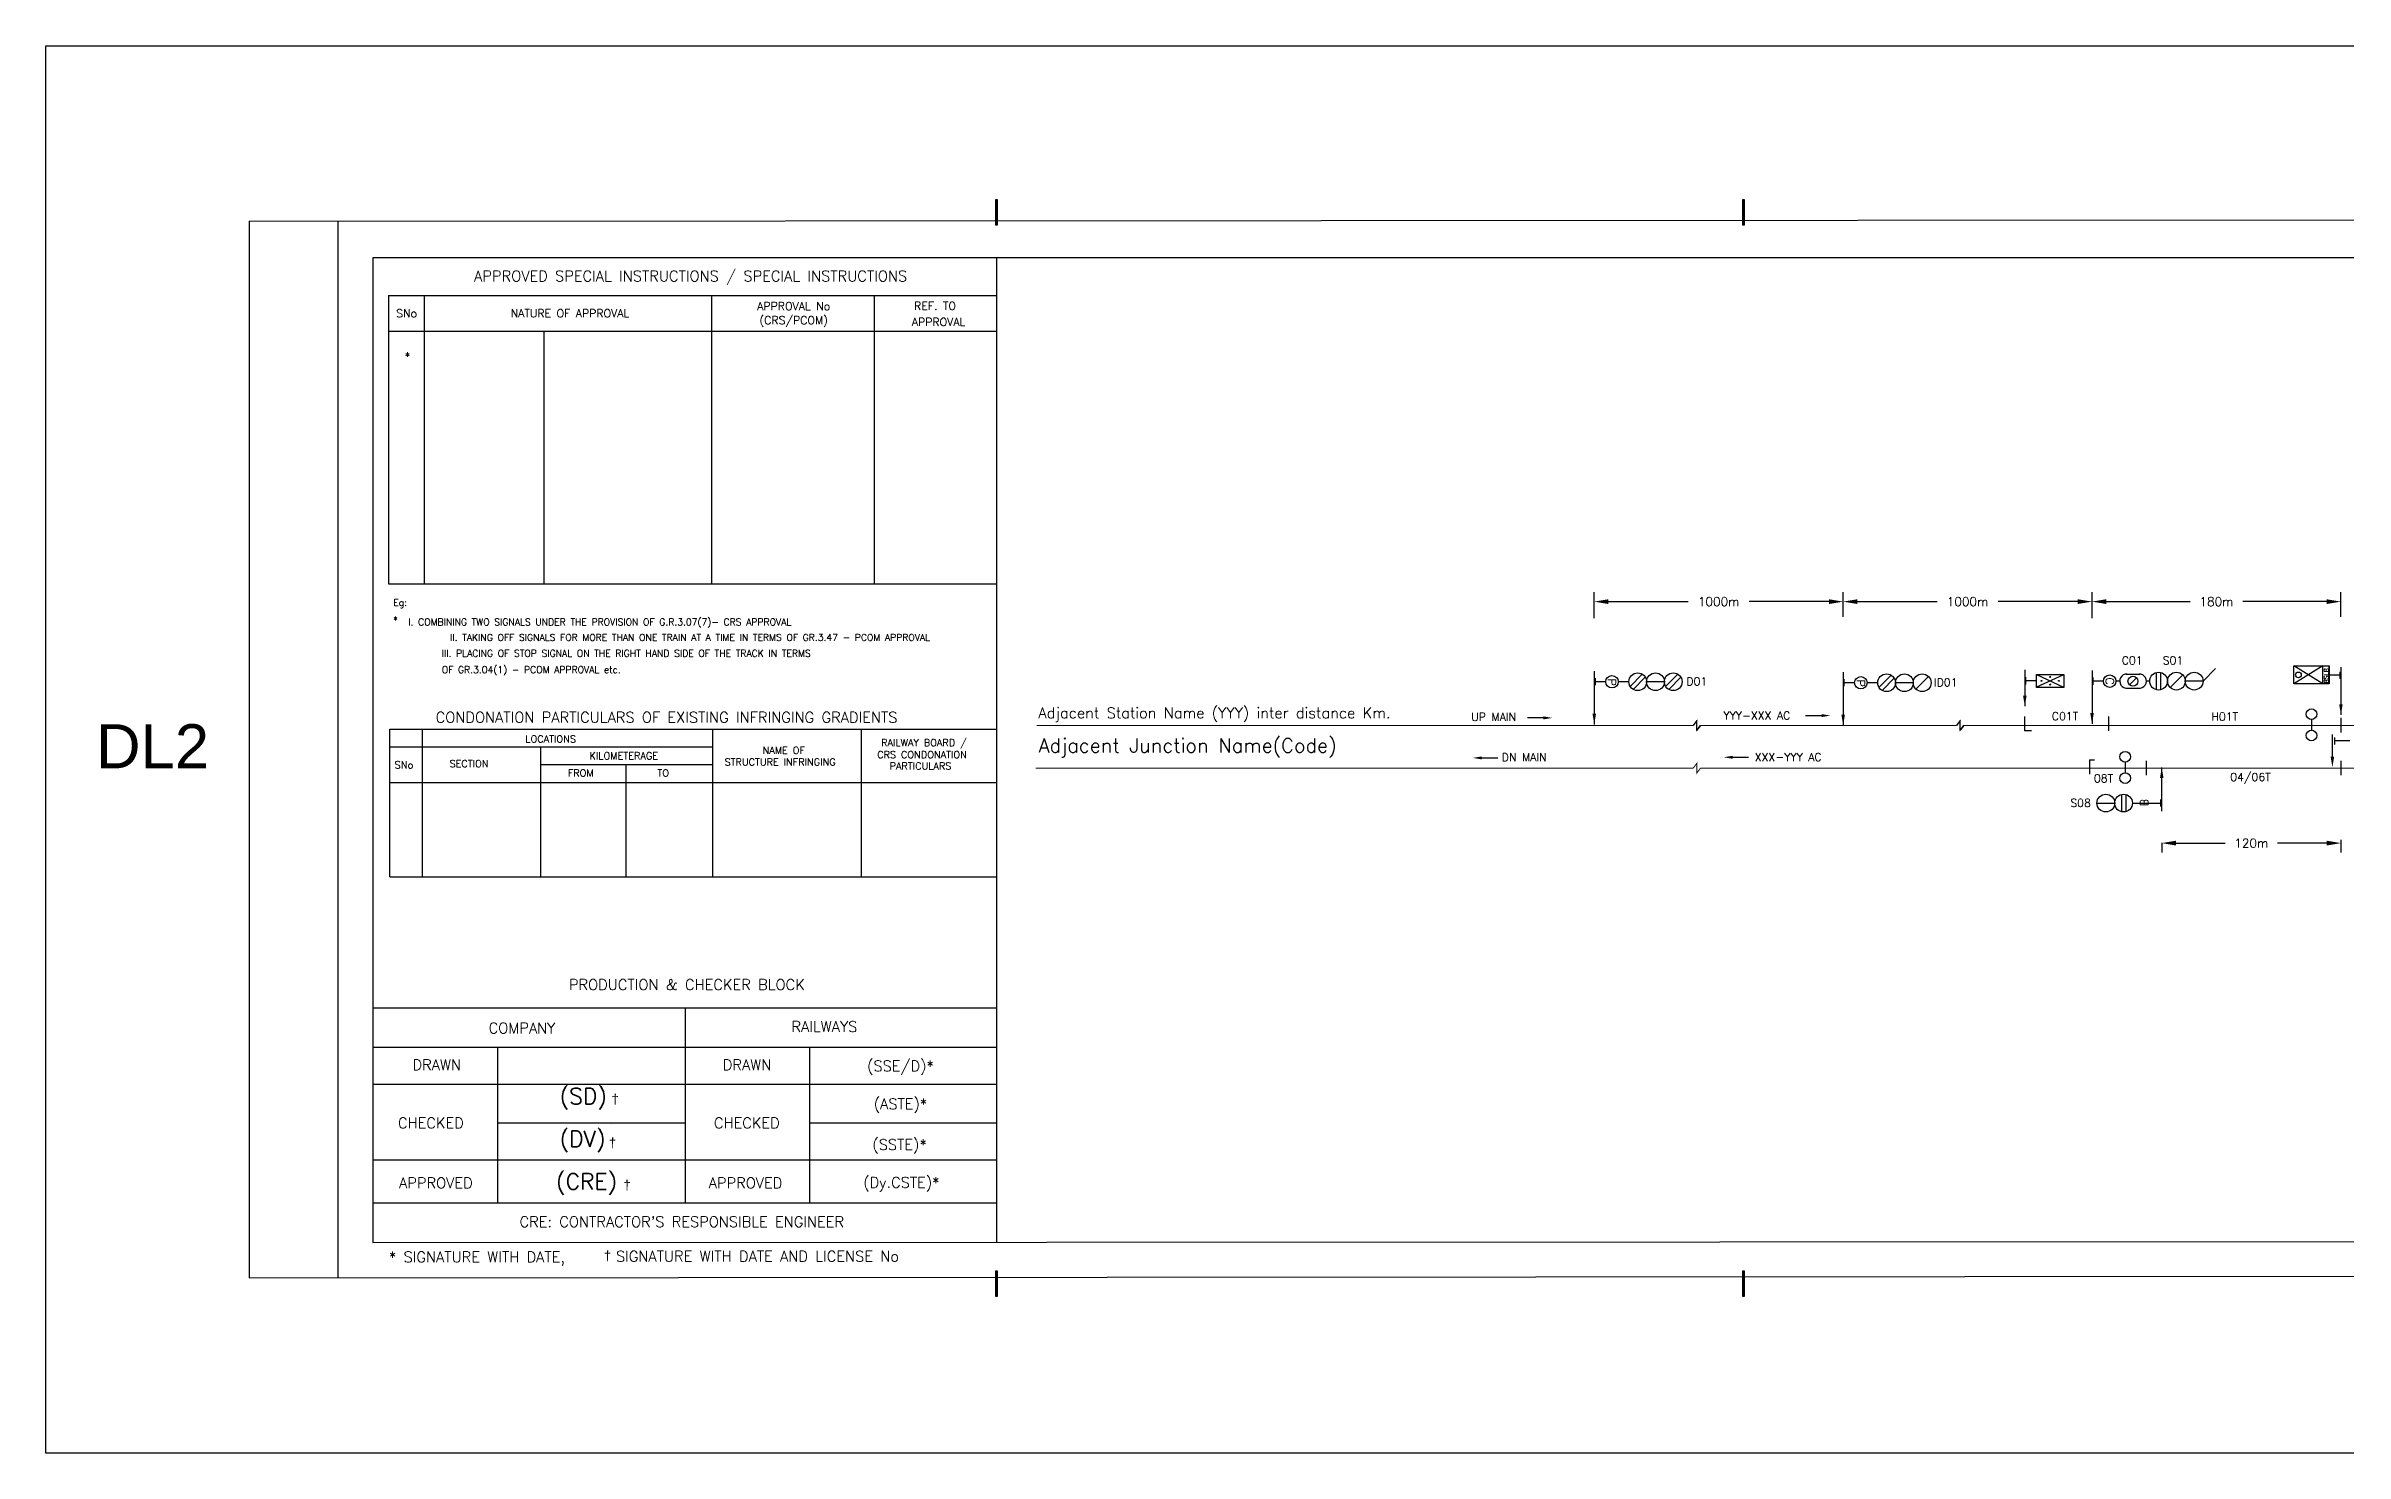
# Model space of a CAD drawing. Extents: x -19438 to 6205, y 191 to 9374.
# Drawn here: x -19437.7 to -18952.7, y 9077.3 to 9374.1 of the extents above; entities that cross this region are included whole.
import ezdxf
from ezdxf.enums import TextEntityAlignment as Align

# ---------------------------------------------------------------- set-up
doc = ezdxf.new("R2010")
doc.units = 0
doc.header["$LTSCALE"] = 0.5
doc.layers.get('0').update_dxf_attribs({"linetype": 'CONTINUOUS'})
doc.layers.get('DEFPOINTS').update_dxf_attribs({"linetype": 'CONTINUOUS'})
doc.layers.add('CHAINAGE', color=250, linetype='CONTINUOUS')
doc.layers.add('DIM', color=7, linetype='CONTINUOUS')
doc.styles.add('ARIAL', font='arial.ttf')
doc.styles.add('ROMANS', font='ROMANS.shx')
doc.dimstyles.get("Standard").update_dxf_attribs({"dimtxt": 0.18, "dimasz": 0.18, "dimexe": 0.18, "dimexo": 0.0625, "dimgap": 0.09, "dimtad": 0, "dimtih": 1, "dimtoh": 1, "dimdec": 4, "dimzin": 0, "dimdsep": 46, "dimtxsty": 'Standard', "dimcen": 0.09, "dimadec": 0, "dimazin": 0, "dimtfac": 1, "dimtdec": 4, "dimtofl": 0, "dimtmove": 0, "dimatfit": 3, "dimfxl": 1, "dimtolj": 1, "dimtzin": 0, "dimarcsym": 0})

# ---------------------------------------------------------------- blocks, each defined once
blk = doc.blocks.new('*D121')
at = {"color": 0, "lineweight": -2, "transparency": 16777216}
for p, q in [((-19058.6, 9254.92), (-19058.6, 9258.9)), ((-19006.1, 9254.14), (-19006.1, 9258.9)), ((-19055.6, 9256.9), (-19038.78, 9256.9)), ((-19009.1, 9256.9), (-19025.92, 9256.9))]:
    blk.add_line(p, q, dxfattribs=at)
at = {"color": 0, "transparency": 16777216}
for points in [[(-19055.6, 9257.4), (-19055.6, 9256.4), (-19058.6, 9256.9)], [(-19009.1, 9257.4), (-19009.1, 9256.4), (-19006.1, 9256.9)]]:
    blk.add_solid(points, dxfattribs=at)
at = {"layer": 'DEFPOINTS', "color": 0, "transparency": 16777216}
for p in [(-19058.6, 9253.92), (-19006.1, 9256.9), (-19006.1, 9253.14)]:
    blk.add_point(p, dxfattribs=at)
at = {"color": 0, "transparency": 16777216, "insert": (-19032.35, 9256.9), "char_height": 1.86, "attachment_point": 5, "style": 'ROMANS'}
blk.add_mtext('\\A1;1000m', dxfattribs=at)
blk = doc.blocks.new('*D124')
at = {"color": 0, "lineweight": -2, "transparency": 16777216}
for p, q in [((-19111.1, 9253.41), (-19111.1, 9258.9)), ((-19058.6, 9253.66), (-19058.6, 9258.9)), ((-19108.1, 9256.9), (-19091.28, 9256.9)), ((-19061.6, 9256.9), (-19078.42, 9256.9))]:
    blk.add_line(p, q, dxfattribs=at)
at = {"color": 0, "transparency": 16777216}
for points in [[(-19108.1, 9257.4), (-19108.1, 9256.4), (-19111.1, 9256.9)], [(-19061.6, 9257.4), (-19061.6, 9256.4), (-19058.6, 9256.9)]]:
    blk.add_solid(points, dxfattribs=at)
at = {"layer": 'DEFPOINTS', "color": 0, "transparency": 16777216}
for p in [(-19058.6, 9256.9), (-19111.1, 9252.41), (-19058.6, 9252.66)]:
    blk.add_point(p, dxfattribs=at)
at = {"color": 0, "transparency": 16777216, "insert": (-19084.85, 9256.9), "char_height": 1.86, "attachment_point": 5, "style": 'ROMANS'}
blk.add_mtext('\\A1;1000m', dxfattribs=at)
blk = doc.blocks.new('*D126')
at = {"color": 0, "lineweight": -2, "transparency": 16777216}
for p, q in [((-19006.1, 9253.41), (-19006.1, 9258.9)), ((-18953.6, 9253.66), (-18953.6, 9258.9)), ((-19003.1, 9256.9), (-18985.39, 9256.9)), ((-18956.6, 9256.9), (-18974.31, 9256.9))]:
    blk.add_line(p, q, dxfattribs=at)
at = {"color": 0, "transparency": 16777216}
for points in [[(-19003.1, 9257.4), (-19003.1, 9256.4), (-19006.1, 9256.9)], [(-18956.6, 9257.4), (-18956.6, 9256.4), (-18953.6, 9256.9)]]:
    blk.add_solid(points, dxfattribs=at)
at = {"layer": 'DEFPOINTS', "color": 0, "transparency": 16777216}
for p in [(-18953.6, 9256.9), (-19006.1, 9252.41), (-18953.6, 9252.66)]:
    blk.add_point(p, dxfattribs=at)
at = {"color": 0, "transparency": 16777216, "insert": (-18979.85, 9256.9), "char_height": 1.86, "attachment_point": 5, "style": 'ROMANS'}
blk.add_mtext('\\A1;180m', dxfattribs=at)
blk = doc.blocks.new('*D131')
at = {"color": 0, "lineweight": -2, "transparency": 16777216}
for p, q in [((-18991.4, 9206.01), (-18991.4, 9203.95)), ((-18988.4, 9205.95), (-18978.04, 9205.95)), ((-18956.6, 9205.95), (-18966.95, 9205.95)), ((-18953.6, 9206.63), (-18953.6, 9203.95))]:
    blk.add_line(p, q, dxfattribs=at)
at = {"color": 0, "transparency": 16777216}
for points in [[(-18988.4, 9206.45), (-18988.4, 9205.45), (-18991.4, 9205.95)], [(-18956.6, 9206.45), (-18956.6, 9205.45), (-18953.6, 9205.95)]]:
    blk.add_solid(points, dxfattribs=at)
at = {"layer": 'DEFPOINTS', "color": 0, "transparency": 16777216}
for p in [(-18991.4, 9207.01), (-18953.6, 9207.63), (-18953.6, 9205.95)]:
    blk.add_point(p, dxfattribs=at)
at = {"color": 0, "transparency": 16777216, "insert": (-18972.5, 9205.95), "char_height": 1.86, "attachment_point": 5, "style": 'ROMANS'}
blk.add_mtext('\\A1;120m', dxfattribs=at)

msp = doc.modelspace()

# ---------------------------------------------------------------- hatches: boundary and pattern name
h = msp.add_hatch(color=256)
h.dxf.hatch_style = 1
h.paths.add_polyline_path([(-19237.0345, 9341.7718), (-19237.3216, 9341.7718), (-19237.3216, 9336.3472), (-19237.0345, 9336.3472)])
h = msp.add_hatch(color=256)
h.dxf.hatch_style = 1
h.paths.add_polyline_path([(-19079.4917, 9341.7718), (-19079.7788, 9341.7718), (-19079.7788, 9336.3472), (-19079.4917, 9336.3472)])
h = msp.add_hatch(color=256)
h.dxf.hatch_style = 1
h.paths.add_polyline_path([(-19237.0345, 9115.6885), (-19237.3216, 9115.6885), (-19237.3216, 9110.264), (-19237.0345, 9110.264)])
h = msp.add_hatch(color=256)
h.dxf.hatch_style = 1
h.paths.add_polyline_path([(-19079.4917, 9115.6885), (-19079.7788, 9115.6885), (-19079.7788, 9110.264), (-19079.4917, 9110.264)])

# ---------------------------------------------------------------- linework, layer by layer
for p, q in [((-19394.8511, 9337.1906), (-17662.1127, 9338.0936)), ((-19394.8511, 9337.1906), (-19394.8511, 9114.2117)), ((-17669.1788, 9329.4606), (-19368.7605, 9329.4606)), ((-19368.7605, 9329.4606), (-19368.7605, 9121.7102)), ((-19237.1741, 9329.4606), (-19237.1741, 9121.5949)), ((-19365.4063, 9321.4824), (-19237.1741, 9321.4824)), ((-19365.4063, 9321.4824), (-19365.4063, 9260.6838)), ((-19357.9063, 9321.4824), (-19357.9063, 9260.6838)), ((-19297.3109, 9321.4824), (-19297.3109, 9260.6838)), ((-19262.9712, 9321.4824), (-19262.9712, 9260.6838)), ((-19365.4063, 9313.9824), (-19237.1741, 9313.9824)), ((-19365.4063, 9313.9824), (-19362.4537, 9313.9824)), ((-19332.6979, 9313.9824), (-19332.6979, 9260.6838)), ((-19365.4063, 9260.6838), (-19237.1741, 9260.6838)), ((-18957.3864, 9243.3305), (-18963.561, 9239.5805)), ((-18957.3864, 9239.5805), (-18963.561, 9243.3305)), ((-18957.3864, 9239.5805), (-18957.3864, 9243.3305)), ((-18956.0686, 9239.5805), (-18956.0686, 9243.3305)), ((-19111.0979, 9242.2499), (-19111.0979, 9230.9999)), ((-19110.9308, 9240.7466), (-19110.9308, 9239.2466)), ((-19108.6808, 9239.9966), (-19110.9308, 9239.9966)), ((-19103.8058, 9239.9966), (-19106.0558, 9239.9966)), ((-19103.5361, 9239.0277), (-19100.962, 9241.6019)), ((-19102.8997, 9238.3913), (-19100.3256, 9240.9655)), ((-19096.3058, 9239.9966), (-19100.0558, 9239.9966)), ((-19096.0361, 9239.0277), (-19093.462, 9241.6019)), ((-19095.3997, 9238.3913), (-19092.8256, 9240.9655)), ((-19058.5979, 9242.0369), (-19058.5979, 9230.7869)), ((-19058.4308, 9240.5336), (-19058.4308, 9239.0336)), ((-19056.1808, 9239.7836), (-19058.4308, 9239.7836)), ((-19051.3058, 9239.7836), (-19053.5558, 9239.7836)), ((-19051.0361, 9238.8147), (-19048.462, 9241.3889)), ((-19050.3997, 9238.1783), (-19047.8256, 9240.7525)), ((-19043.8058, 9239.7836), (-19047.5558, 9239.7836)), ((-19020.2725, 9242.4959), (-19020.2725, 9234.8295)), ((-19020.1226, 9240.9477), (-19020.1226, 9239.4477)), ((-19017.7968, 9240.1977), (-19020.1226, 9240.203)), ((-19017.7852, 9241.5209), (-19012.1039, 9238.8686)), ((-19017.7304, 9238.8958), (-19012.1574, 9241.4597)), ((-19006.0979, 9242.3805), (-19006.0979, 9231.1305)), ((-19005.9308, 9240.8773), (-19005.9308, 9239.3773)), ((-19003.6808, 9240.1273), (-19005.9308, 9240.1273)), ((-19000.2659, 9240.1273), (-19001.0558, 9240.1273)), ((-18998.9102, 9238.6489), (-18996.0229, 9238.6485)), ((-18998.9013, 9241.624), (-18996.014, 9241.6236)), ((-18998.2074, 9239.3644), (-18996.7224, 9240.8493)), ((-18993.9308, 9240.1273), (-18994.6403, 9240.1273)), ((-18992.5058, 9238.3071), (-18992.5058, 9241.9475)), ((-18991.6058, 9238.3071), (-18991.6058, 9241.9475)), ((-18986.98, 9241.4531), (-18989.6317, 9238.8014)), ((-18982.6808, 9240.1273), (-18986.4308, 9240.1273)), ((-18982.6808, 9240.1272), (-18980.0292, 9242.7789)), ((-18953.765, 9241.3572), (-18956.061, 9241.3572)), ((-18953.5979, 9243.0819), (-18953.5979, 9233.0115)), ((-19365.1636, 9198.8649), (-19365.1636, 9230.002)), ((-19365.1636, 9230.002), (-19237.1741, 9230.002)), ((-19358.2992, 9230.002), (-19358.2992, 9198.8649)), ((-19297.1114, 9230.002), (-19297.1114, 9198.8649)), ((-19265.7072, 9230.002), (-19265.7072, 9198.8649)), ((-19121.8327, 9232.3711), (-19125.2077, 9232.3711)), ((-19089.4438, 9231.8039), (-19090.2065, 9230.7869)), ((-19089.4438, 9229.7436), (-19089.4438, 9231.8039)), ((-19089.4438, 9229.7698), (-19089.4438, 9231.8039)), ((-19089.4438, 9229.7698), (-19088.681, 9230.7869)), ((-19088.681, 9230.7869), (-19089.4438, 9229.7698)), ((-19066.5192, 9232.8614), (-19063.1442, 9232.8614)), ((-19033.9073, 9231.8039), (-19034.67, 9230.7869)), ((-19033.9073, 9229.7436), (-19033.9073, 9231.8039)), ((-19033.9073, 9229.7698), (-19033.9073, 9231.8039)), ((-19033.9073, 9229.7698), (-19033.1446, 9230.7869)), ((-19033.1446, 9230.7869), (-19033.9073, 9229.7698)), ((-19020.3479, 9232.6305), (-19020.3479, 9229.6305)), ((-19020.3479, 9232.6305), (-19020.3479, 9229.6305)), ((-19018.8479, 9229.6305), (-19020.3479, 9229.6305)), ((-19018.8479, 9229.6305), (-19020.3479, 9229.6305)), ((-19002.6104, 9232.6305), (-19002.6104, 9229.6305)), ((-18959.8096, 9232.0425), (-18959.8096, 9229.7925)), ((-18955.3979, 9224.6617), (-18955.3979, 9228.8666)), ((-18953.5979, 9232.3674), (-18953.5979, 9229.3674)), ((-18953.5979, 9232.2686), (-18953.5979, 9229.2686)), ((-19365.1152, 9226.252), (-19297.1114, 9226.252)), ((-19333.3573, 9226.252), (-19333.3573, 9198.8649)), ((-19134.8457, 9223.9252), (-19131.4707, 9223.9252)), ((-19081.9216, 9224.0579), (-19078.5466, 9224.0579)), ((-18955.3979, 9224.1675), (-18955.3979, 9224.6617)), ((-18954.9761, 9228.2536), (-18954.9761, 9226.7536)), ((-18951.6898, 9227.5036), (-18954.9761, 9227.509)), ((-19333.3573, 9222.502), (-19297.1114, 9222.502)), ((-19315.349, 9222.502), (-19315.349, 9198.8649)), ((-19006.6168, 9223.5051), (-19006.6168, 9220.5051)), ((-19006.6139, 9223.5037), (-19006.6139, 9220.5037)), ((-18999.1027, 9223.0425), (-18999.1027, 9220.7925)), ((-18994.697, 9223.2869), (-18994.697, 9220.2869)), ((-18991.3968, 9212.7116), (-18991.3968, 9221.9165)), ((-18953.5979, 9223.2869), (-18953.5979, 9220.2869)), ((-19365.1628, 9218.752), (-19237.1741, 9218.752)), ((-19005.0639, 9214.3973), (-19001.3139, 9214.3973)), ((-18999.8889, 9216.2175), (-18999.8889, 9212.5771)), ((-18998.9889, 9216.2175), (-18998.9889, 9212.5771)), ((-18997.5639, 9214.3973), (-18991.5639, 9214.3918)), ((-18991.5639, 9213.6473), (-18991.5639, 9215.1473)), ((-19365.1605, 9198.8649), (-19237.1741, 9198.8649)), ((-19368.7434, 9179.56), (-19368.7481, 9121.7106)), ((-19328.5623, 9171.1032), (-19368.706, 9171.1059)), ((-19237.1741, 9171.097), (-19328.5623, 9171.1032)), ((-19302.8272, 9171.1032), (-19302.8272, 9129.9756)), ((-19328.5623, 9162.8507), (-19368.7064, 9162.8534)), ((-19342.3941, 9129.977), (-19342.3939, 9162.8521)), ((-19237.1741, 9162.8446), (-19328.5626, 9162.8507)), ((-19276.5303, 9129.9743), (-19276.5301, 9162.8494)), ((-19328.5623, 9155.0382), (-19368.7067, 9155.0409)), ((-19237.1741, 9155.032), (-19328.5629, 9155.0382)), ((-19302.8272, 9146.861), (-19342.394, 9146.862)), ((-19318.4161, 9146.6873), (-19318.4171, 9146.6873)), ((-19237.1741, 9146.8547), (-19276.5302, 9146.8573)), ((-19328.5623, 9139.0497), (-19368.7073, 9139.0524)), ((-19237.1741, 9139.0436), (-19328.5636, 9139.0497)), ((-19328.5623, 9129.9756), (-19368.7077, 9129.9783)), ((-19237.1741, 9129.9694), (-19328.564, 9129.9756)), ((-19368.7481, 9121.7106), (-17669.3322, 9122.5917)), ((-19368.7481, 9121.7106), (-17669.3322, 9122.5917)), ((-19394.8511, 9114.2117), (-17661.9968, 9115.6885))]:
    msp.add_line(p, q)
at = {"ltscale": 5}
msp.add_line((-19376.1011, 9337.1901), (-19376.1011, 9114.2117), dxfattribs=at)
at = {"color": 18, "true_color": 0x000000}
msp.add_line((-19040.605, 9241.1094), (-19043.2567, 9238.4578), dxfattribs=at)
for points in [[(-19237.3216, 9341.7718), (-19237.0345, 9341.7718), (-19237.0345, 9336.3472), (-19237.3216, 9336.3472)], [(-19079.7788, 9341.7718), (-19079.4917, 9341.7718), (-19079.4917, 9336.3472), (-19079.7788, 9336.3472)], [(-18963.561, 9239.5805), (-18963.561, 9243.3305), (-18956.061, 9243.3305), (-18956.061, 9239.5805)], [(-19012.0491, 9238.8112), (-19017.8072, 9238.8112), (-19017.8072, 9241.5555), (-19012.0491, 9241.5555)], [(-19237.3216, 9115.6885), (-19237.0345, 9115.6885), (-19237.0345, 9110.264), (-19237.3216, 9110.264)], [(-19079.7788, 9115.6885), (-19079.4917, 9115.6885), (-19079.4917, 9110.264), (-19079.7788, 9110.264)]]:
    msp.add_lwpolyline(points, close=True)
for points, const_width in [([(-19228.7323, 9230.7869), (-19090.2065, 9230.7869)], 0.225), ([(-19090.2065, 9230.7869), (-19089.4438, 9231.8039), (-19089.4438, 9229.7698), (-19088.681, 9230.7869)], 0.2), ([(-19088.681, 9230.7869), (-19034.67, 9230.7869)], 0.225), ([(-19034.67, 9230.7869), (-19033.9073, 9231.8039), (-19033.9073, 9229.7698), (-19033.1446, 9230.7869)], 0.2), ([(-19033.1446, 9230.7869), (-18560.5013, 9230.7869)], 0.225), ([(-19228.9348, 9221.7869), (-19090.2065, 9221.7869)], 0.225), ([(-19090.2065, 9221.7869), (-19089.4438, 9222.8039), (-19089.4438, 9220.7698), (-19088.681, 9221.7869)], 0.2), ([(-19088.681, 9221.7869), (-18474.0601, 9221.7869)], 0.225)]:
    msp.add_lwpolyline(points, dxfattribs=dict(const_width=const_width))
msp.add_lwpolyline([(-19006.6168, 9223.5051), (-19005.5902, 9223.5051)])
for centre, radius in [((-19107.3683, 9239.9966), 1.3125), ((-19101.9308, 9239.9966), 1.875), ((-19098.1808, 9239.9966), 1.875), ((-19094.4308, 9239.9966), 1.875), ((-19054.8683, 9239.7836), 1.3125), ((-19049.4308, 9239.7836), 1.875), ((-19045.6808, 9239.7836), 1.875), ((-19041.9308, 9239.7836), 1.875), ((-19016.7757, 9240.1902), 0.1031), ((-19014.925, 9241.0104), 0.1031), ((-19014.925, 9239.4117), 0.1031), ((-19013.0951, 9240.1902), 0.1031), ((-19002.3683, 9240.1273), 1.3125), ((-18997.4649, 9240.1069), 1.05), ((-18992.0558, 9240.1273), 1.875), ((-18988.3058, 9240.1273), 1.875), ((-18984.5558, 9240.1273), 1.875), ((-18962.5675, 9241.4508), 0.5957), ((-18959.8096, 9233.1675), 1.125), ((-18959.8096, 9228.6675), 1.125), ((-18999.1027, 9224.1675), 1.125), ((-18999.1027, 9219.6675), 1.125), ((-19003.1889, 9214.3973), 1.875), ((-18999.4389, 9214.3973), 1.875)]:
    msp.add_circle(centre, radius)
for centre, start, end in [((-18998.7796, 9240.1383), 88.120249, 277.635276), ((-18996.1266, 9240.1383), 262.454334, 92.249791)]:
    msp.add_arc(centre, 1.4864, start, end)
for points in [[(-19019.8975, 9237.0624), (-19020.6475, 9237.0624), (-19020.2725, 9234.8124)], [(-18953.2229, 9235.2615), (-18953.9729, 9235.2615), (-18953.5979, 9233.0115)], [(-19121.8327, 9232.6836), (-19121.8327, 9232.0586), (-19119.9577, 9232.3711)], [(-19110.7229, 9233.2499), (-19111.4729, 9233.2499), (-19111.0979, 9230.9999)], [(-19063.1442, 9233.1739), (-19063.1442, 9232.5489), (-19061.2692, 9232.8614)], [(-19058.2229, 9233.0369), (-19058.9729, 9233.0369), (-19058.5979, 9230.7869)], [(-19005.7229, 9233.3805), (-19006.4729, 9233.3805), (-19006.0979, 9231.1305)], [(-19134.8457, 9223.6127), (-19134.8457, 9224.2377), (-19136.7207, 9223.9252)], [(-19081.9216, 9223.7454), (-19081.9216, 9224.3704), (-19083.7966, 9224.0579)], [(-18955.0229, 9224.1675), (-18955.7729, 9224.1675), (-18955.3979, 9221.9175)], [(-18991.772, 9219.6675), (-18991.022, 9219.6675), (-18991.397, 9221.9175)]]:
    msp.add_solid(points)
at = {"layer": 'CHAINAGE'}
msp.add_lwpolyline([(-17619.4969, 9077.2679), (-19437.6847, 9077.2679), (-19437.6847, 9374.1345), (-17619.4969, 9374.1345)], close=True, dxfattribs=at)
at = {"layer": 'DIM', "ltscale": 5}
msp.add_line((-18953.765, 9240.6072), (-18953.765, 9242.1072), dxfattribs=at)

# ---------------------------------------------------------------- texts
at = {"style": 'ROMANS'}
for s, height, p in [('APPROVED SPECIAL INSTRUCTIONS / SPECIAL INSTRUCTIONS', 2.25, (-19301.6989, 9325.4268)), ('SNo', 1.6875, (-19361.6076, 9317.7324)), ('NATURE OF APPROVAL', 1.6875, (-19327.1582, 9317.7324)), ('APPROVAL No', 1.6875, (-19279.9602, 9319.2348)), ('(CRS/PCOM)', 1.6875, (-19279.9602, 9316.1498)), ('APPROVAL', 1.6875, (-19249.4, 9315.9002)), ('REF. TO', 1.6875, (-19250.15, 9319.3002)), ('*', 1.6875, (-19361.4061, 9308.6683)), ('*', 1.425, (-19363.9637, 9253.0264)), ('II. TAKING OFF SIGNALS FOR MORE THAN ONE TRAIN AT A TIME IN TERMS OF GR.3.47 - PCOM APPROVAL', 1.425, (-19301.8232, 9249.3424)), (' OF GR.3.04(1) - PCOM APPROVAL etc.', 1.425, (-19335.8069, 9242.45)), ('III. PLACING OF STOP SIGNAL ON THE RIGHT HAND SIDE OF THE TRACK IN TERMS ', 1.425, (-19314.8107, 9245.9935))]:
    msp.add_text(s, height=height, dxfattribs=at).set_placement(p, align=Align.MIDDLE)
for s, height, p in [('Eg:', 1.425, (-19364.4461, 9255.9963)), ('I. COMBINING TWO SIGNALS UNDER THE PROVISION OF G.R.3.07(7)- CRS APPROVAL', 1.425, (-19361.269, 9251.8902)), ('CONDONATION PARTICULARS OF EXISTING INFRINGING GRADIENTS', 2.25, (-19355.4833, 9231.3794)), ('LOCATIONS', 1.5, (-19336.5713, 9227.1723)), ('KILOMETERAGE', 1.5, (-19323.0383, 9223.6194)), ('CRS CONDONATION ', 1.5, (-19262.3441, 9223.8733)), ('RAILWAY BOARD /', 1.5, (-19261.5215, 9226.3999)), ('SNo', 1.5, (-19364.1236, 9221.7102)), (' SECTION', 1.5, (-19353.593, 9221.953)), ('FROM', 1.5, (-19327.61, 9219.9934)), ('TO', 1.5, (-19308.7099, 9219.9934)), ('PARTICULARS', 1.5, (-19259.7437, 9221.4483))]:
    msp.add_text(s, height=height, dxfattribs=at).set_placement(p)
for s, rotation, p in [('P', 270, (-19107.3683, 9239.9147)), ('P', 270, (-19054.8683, 9239.7017)), ('C', 270, (-19002.3683, 9240.1273)), ('B', 90, (-18995.0822, 9214.4787))]:
    msp.add_text(s, height=1.6875, rotation=rotation, dxfattribs=at).set_placement(p, align=Align.MIDDLE)
msp.add_text('BSLB', height=0.945, rotation=90, dxfattribs=at).set_placement((-18956.2211, 9239.6428))
for s, height, p in [('Adjacent Station Name (YYY) inter distance Km.', 2.25, (-19228.3209, 9231.6258)), ('YYY-XXX AC', 1.6875, (-19083.845, 9231.5145)), ('Adjacent Junction Name(Code)', 3, (-19228.3181, 9224.1341)), ('XXX-YYY AC', 1.6875, (-19077.2383, 9222.7537))]:
    msp.add_text(s, height=height, dxfattribs=at).set_placement(p, align=Align.BOTTOM_LEFT)
for s, p in [('UP MAIN', (-19137.0469, 9232.5964)), ('DN MAIN', (-19130.6083, 9224.0488))]:
    msp.add_text(s, height=1.6875, dxfattribs=at).set_placement(p, align=Align.MIDDLE_LEFT)
for s, p in [('C01T', (-19009.0224, 9231.8868)), ('H01T', (-18975.2947, 9231.8123))]:
    msp.add_text(s, height=1.6875, dxfattribs=at).set_placement(p, align=Align.RIGHT)
msp.add_text('04/06T', height=1.6875, dxfattribs=at).set_placement((-18968.4151, 9218.542), align=Align.BOTTOM_RIGHT)
for s, p in [('PRODUCTION & CHECKER BLOCK', (-19302.5039, 9176.0984)), ('COMPANY', (-19337.2659, 9166.9347)), ('RAILWAYS', (-19273.4932, 9167.239)), ('DRAWN', (-19355.2574, 9159.1719)), ('DRAWN', (-19289.8025, 9159.1719)), ('(SSE/D)*', (-19257.4427, 9158.9347)), ('(ASTE)*', (-19257.4427, 9150.9352)), ('CHECKED', (-19356.491, 9146.9247)), ('CHECKED', (-19289.8508, 9146.9247)), ('(SSTE)*', (-19257.638, 9142.3504)), ('APPROVED', (-19355.4353, 9134.2661)), ('APPROVED', (-19290.1173, 9134.2661)), ('(Dy.CSTE)*', (-19257.2473, 9134.351)), ("CRE: CONTRACTOR'S RESPONSIBLE ENGINEER", (-19303.5675, 9126.0511))]:
    msp.add_text(s, height=2.25, dxfattribs=at).set_placement(p, align=Align.MIDDLE_CENTER)
at = {"insert": (-19295.4359, 9226.2909), "char_height": 1.5, "width": 27.752597, "attachment_point": 1, "style": 'ROMANS'}
msp.add_mtext('\\pi8.91201;NAME OF \\P\\pi0.8763;STRUCTURE INFRINGING', dxfattribs=at)
at = {"attachment_point": 1, "style": 'ROMANS'}
for s, width, heights, insert, char_height in [('(SD)', 23.214917, [11.7421], (-19329.3378, 9154.2548), 3.375), ('{\\fArial|b0|i0|c0|p34;\\H1.08333x;\\C256;†}', 5.489766, [5.8682], (-19318.4081, 9152.9709), 1.875), ('(DV)', 23.214917, [11.7421], (-19329.3378, 9145.2548), 3.375), ('{\\fArial|b0|i0|c0|p34;\\H1.08333x;\\C256;†}', 5.489766, [5.8682], (-19318.9479, 9143.7835), 1.875), ('(CRE)', 23.214917, [11.7421], (-19330.0878, 9136.2548), 3.375), ('{\\fArial|b0|i0|c0|p34;\\H1.08333x;\\C256;†}', 5.489766, [5.8682], (-19315.9061, 9134.835), 1.875), ('* SIGNATURE WITH DATE, ', 230.51363, [11.7421], (-19365.3378, 9119.7548), 2.25), ('{\\fArial|b0|i0|c0|p34;\\H1.08333x;\\C256;†}', 5.489766, [5.8682], (-19320.0158, 9119.9472), 1.875), ('SIGNATURE WITH DATE AND LICENSE No', 230.51363, [11.7421], (-19317.443, 9119.9144), 2.25)]:
    msp.add_mtext_dynamic_manual_height_columns(s, width=width, gutter_width=11.25, heights=heights, dxfattribs=dict(at, insert=insert, char_height=char_height))
at = {"style": 'ROMANS'}
for tag, text, p in [('C01', 'SXXA', (-18997.6276, 9243.6459)), ('S01', 'SXX', (-18989.0293, 9243.6459)), ('D01', 'SXYZ', (-19089.462, 9239.2322)), ('ID01', 'SXYZ', (-19036.962, 9239.0192))]:
    msp.add_attdef(tag, text=text, height=1.6875, dxfattribs=at).set_placement(p, align=Align.CENTER)
msp.add_attdef('S08', (-19010.682, 9213.5858), 'SXX', height=1.6875, dxfattribs=at)
at = {"layer": 'DIM', "color": 1, "ltscale": 5, "style": 'ARIAL'}
msp.add_text('DL2', height=9.3, dxfattribs=at).set_placement((-19427.1129, 9221.7393))
at = {"layer": 'DIM', "ltscale": 5, "style": 'ROMANS'}
msp.add_attdef('08T', text='Sh', height=1.6875, dxfattribs=at).set_placement((-19005.7052, 9219.611), align=Align.MIDDLE_LEFT)

# ---------------------------------------------------------------- dimensions: what is measured, and where the dimension line sits
for base, p1, p2, text, picture, middle in [((-19058.5979, 9256.8952), (-19111.0979, 9252.4143), (-19058.5979, 9252.6588), '1000m', '*D124', (-19084.8479, 9256.8952)), ((-19006.0979, 9256.8952), (-19058.5979, 9253.9232), (-19006.0979, 9253.1446), '1000m', '*D121', (-19032.3479, 9256.8952)), ((-18953.5979, 9256.8952), (-19006.0979, 9252.4143), (-18953.5979, 9252.6588), '180m', '*D126', (-18979.8479, 9256.8952))]:
    dim = msp.add_linear_dim(base=base, p1=p1, p2=p2, text=text, dimstyle='Standard', override={"dimtxt": 1.86, "dimasz": 3, "dimexe": 2, "dimexo": 1, "dimgap": 2, "dimdec": 2, "dimlfac": 2.5, "dimpost": 'm', "dimtxsty": 'ROMANS'})
    dim.commit()
    dim.dimension.update_dxf_attribs({"geometry": picture, "text_midpoint": middle})
dim = msp.add_linear_dim(base=(-18953.5979, 9205.9461), p1=(-18991.3968, 9207.0109), p2=(-18953.5979, 9207.6288), angle=180, text='120m', dimstyle='Standard', override={"dimtxt": 1.86, "dimasz": 3, "dimexe": 2, "dimexo": 1, "dimgap": 2, "dimdec": 2, "dimlfac": 2.5, "dimpost": 'm', "dimtxsty": 'ROMANS'})
dim.commit()
dim.dimension.update_dxf_attribs({"geometry": '*D131', "text_midpoint": (-18972.4974, 9205.9461)})

doc.saveas('drawing.dxf')
